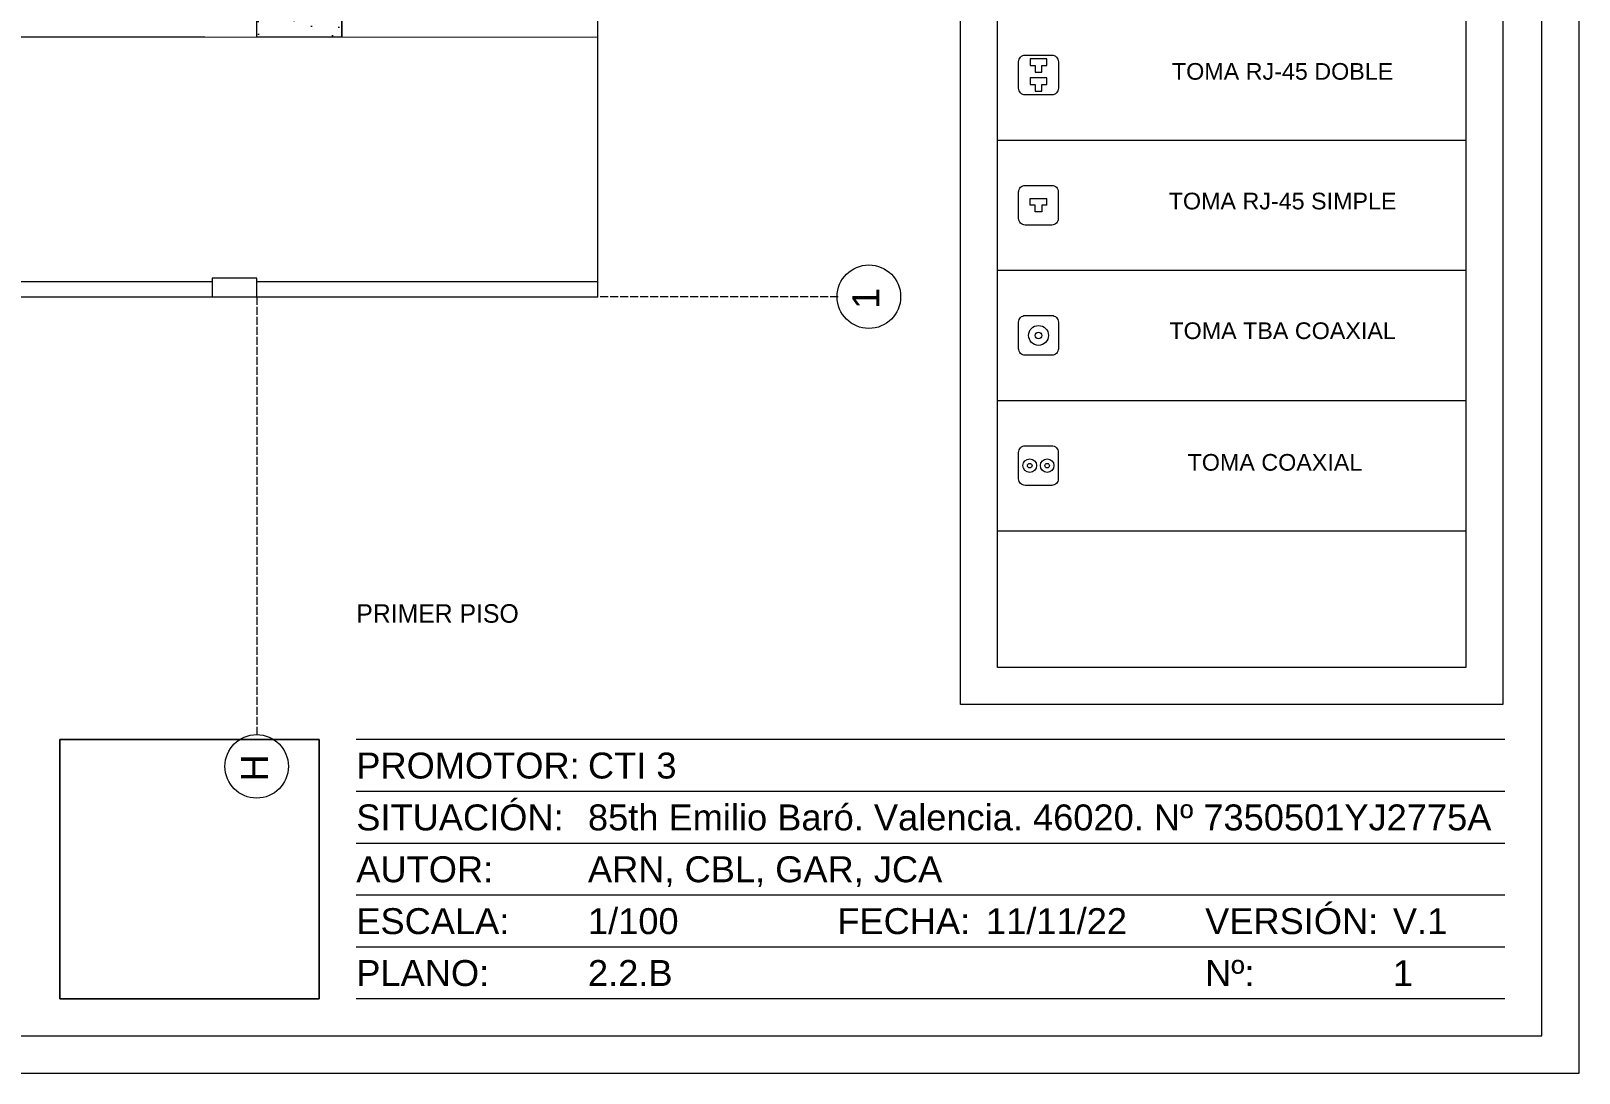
# Model space of a CAD drawing. Header units: metres. Extents: x -2 to 3328848, y -2 to 2725060.
# Drawn here: x 1663114.5 to 1663323.4, y 1362275.2 to 1362415.8 of the extents above; entities that cross this region are included whole.
import ezdxf
from ezdxf.enums import TextEntityAlignment as Align

# ---------------------------------------------------------------- set-up
doc = ezdxf.new("R2018")
doc.units = ezdxf.units.M
doc.linetypes.add('ACAD_ISO02W100', pattern=[15, 12, -3])
doc.linetypes.add('DOT', pattern=[0.25, 0, -0.25])
doc.layers.get('0').update_dxf_attribs({"color": 253, "lineweight": 0})
doc.layers.add('CAJETIN', color=7, linetype='Continuous', lineweight=0, true_color=0x000000)
for name, color, linetype, lineweight in [('ICT_TOMAS', 1, 'Continuous', 0), ('L.COLUMNA', 253, 'Continuous', 0), ('letra', 253, 'DOT', 0), ('NOFIJO', 253, 'Continuous', 0)]:
    doc.layers.add(name, color=color, linetype=linetype, lineweight=lineweight)
doc.styles.add('COTA', font='arial.ttf', dxfattribs={"height": 1})
doc.styles.get("Standard").update_dxf_attribs({"font": 'arial.ttf'})
picture_1 = doc.add_image_def('image1.png', size_in_pixel=(477, 477))

# ---------------------------------------------------------------- blocks, each defined once
blk = doc.blocks.new('*U96')
for p, q in [((-10, 45), (-165, 45)), ((-10, 38), (-165, 38)), ((-10, 31), (-165, 31)), ((-10, 24), (-165, 24)), ((-10, 17), (-165, 17)), ((-10, 10), (-165, 10))]:
    blk.add_line(p, q)
for points in [[(-594, 0), (0, 0), (0, 420), (-594, 420)], [(-589, 5), (-5, 5), (-5, 415), (-589, 415)], [(-170, 45), (-205, 45), (-205, 10), (-170, 10)]]:
    blk.add_lwpolyline(points, close=True)
for s, p in [('PROMOTOR:', (-165, 41.5)), ('SITUACIÓN:', (-165, 34.5)), ('AUTOR:', (-165, 27.5)), ('VERSIÓN:', (-50.46, 20.5)), ('ESCALA:', (-165, 20.5)), ('FECHA:', (-100.09, 20.5)), ('PLANO:', (-165, 13.5)), ('Nº:', (-50.46, 13.5))]:
    blk.add_text(s, height=3.5).set_placement(p, align=Align.MIDDLE_LEFT)
at = {"lineweight": 30, "flags": 104}
blk.add_attdef('NOMBRE_PROYECTO', text='', height=5, dxfattribs=at).set_placement((-165, 63.27), align=Align.TOP_LEFT)
for tag, p in [('PROMOTOR', (-133.74, 41.5)), ('SITUACION', (-133.74, 34.5)), ('AUTOR', (-133.74, 27.5)), ('1/X', (-133.74, 20.5)), ('XX/XX/XXXX', (-80.02, 20.5)), ('V.X', (-25.12, 20.5)), ('NOMBRE_PLANO', (-133.74, 13.5)), ('X', (-25.12, 13.48))]:
    blk.add_attdef(tag, text='', height=3.5).set_placement(p, align=Align.MIDDLE_LEFT)
blk = doc.blocks.new('Toma TLCA')
blk.add_lwpolyline([(-0.1, 0.15), (0.1, 0.15, -0.414214), (0.15, 0.1), (0.15, -0.1, -0.414214), (0.1, -0.15), (-0.1, -0.15, -0.414214), (-0.15, -0.1), (-0.15, 0.1, -0.414214)], format="xyb", close=True)
for radius in [0.075, 0.025]:
    blk.add_circle((0, 0), radius)
blk = doc.blocks.new('Toma TFN')
for p, q in [((-0.0625, 0.05), (-0.05, 0.05)), ((-0.0625, 0), (-0.0625, 0.05)), ((-0.05, 0), (-0.0625, 0)), ((-0.05, 0.05), (0.05, 0.05)), ((-0.025, 0), (-0.05, 0)), ((-0.025, -0.05), (-0.025, 0)), ((0.025, 0), (0.025, -0.05)), ((0.05, 0), (0.025, 0)), ((0.05, 0.05), (0.0625, 0.05)), ((0.0625, 0), (0.05, 0)), ((0.05, 0), (0.05, 0)), ((0.0625, 0), (0.0625, 0.05)), ((0.025, -0.05), (-0.025, -0.05))]:
    blk.add_line(p, q)
blk.add_lwpolyline([(-0.1, 0.15), (0.1, 0.15, -0.4142136), (0.15, 0.1), (0.15, -0.1, -0.4142136), (0.1, -0.15), (-0.1, -0.15, -0.4142136), (-0.15, -0.1), (-0.15, 0.1, -0.4142136)], format="xyb", close=True)
blk = doc.blocks.new('Toma INTERNET')
blk.add_lwpolyline([(-0.1, 0.15), (0.1, 0.15, -0.414214), (0.15, 0.1), (0.15, -0.1, -0.414214), (0.1, -0.15), (-0.1, -0.15, -0.414214), (-0.15, -0.1), (-0.15, 0.1, -0.414214)], format="xyb", close=True)
for points in [[(0.05, 0.121), (-0.05, 0.121), (-0.063, 0.121), (-0.063, 0.071), (-0.05, 0.071), (-0.025, 0.071), (-0.025, 0.021), (0.025, 0.021), (0.025, 0.071), (0.05, 0.071), (0.05, 0.071), (0.062, 0.071), (0.062, 0.121)], [(0.05, -0.021), (-0.05, -0.021), (-0.063, -0.021), (-0.063, -0.071), (-0.05, -0.071), (-0.025, -0.071), (-0.025, -0.121), (0.025, -0.121), (0.025, -0.071), (0.05, -0.071), (0.05, -0.071), (0.062, -0.071), (0.062, -0.021)]]:
    blk.add_lwpolyline(points, close=True)
blk = doc.blocks.new('TOMA TV')
blk.add_lwpolyline([(-0.1, 0.15), (0.1, 0.15, -0.414214), (0.15, 0.1), (0.15, -0.1, -0.414214), (0.1, -0.15), (-0.1, -0.15, -0.414214), (-0.15, -0.1), (-0.15, 0.1, -0.414214)], format="xyb", close=True)
for centre, radius in [((-0.066, 0), 0.0515), ((-0.066, 0), 0.0172), ((0.066, 0), 0.0515), ((0.066, 0), 0.0172)]:
    blk.add_circle(centre, radius)

msp = doc.modelspace()

# ---------------------------------------------------------------- hatches: boundary and pattern name
at = {"ltscale": 0.02, "true_color": 0x136734}
h = msp.add_hatch(dxfattribs=at)
h.set_pattern_fill('AR-CONC', color=116, scale=0.04, angle=90)
h.set_pattern_definition([(140, (1689534.059, 1346165.974), (0.6375634, 7.2873868), [0.762, -8.382]), (85, (1689534.059, 1346165.974), (-7.6422738, -1.4097369), [0.6096, -6.7056234]), (190.451445, (1689534.112, 1346166.581), (-7.00471, 5.8776499), [0.6476004, -7.1236098]), (136.1842, (1689532.027, 1346165.974), (1.681693, 10.8431616), [1.143, -12.573]), (186.635558, (1689532.167, 1346166.877), (-9.897045, 9.4961654), [0.971401, -10.6854243]), (81.18415, (1689532.027, 1346165.974), (-9.897045, 9.4961654), [0.9143987, -10.0583893]), (111, (1689532.535, 1346166.99), (4.0906079, 6.0645757), [0.762, -8.382]), (56, (1689532.535, 1346166.99), (-7.3675186, 2.4720811), [0.6096, -6.7056]), (161.451445, (1689532.876, 1346167.495), (-3.2769108, 8.5366568), [0.6476004, -7.1235975]), (127.5, (1689534.0588, 1346165.9738), (-3.38220155, 0.12354413), [0, -6.62432, 0, -6.8072, 0, -6.731]), (97.5, (1689534.0588, 1346165.9738), (-4.007223, 2.6727865), [0, -3.88112, 0, -6.47192, 0, -2.5654]), (57.5, (1689534.0588, 1346163.708), (0.22914976, 5.4236238), [0, -2.54, 0, -7.9248, 0, -10.5156]), (47.5, (1689534.059, 1346162.692), (-1.01705964, 5.92516726), [0, -3.302, 0, -5.26288, 0, -7.4676])])
h.paths.add_polyline_path([(1663145.002, 1362414.942), (1663156.512, 1362414.942), (1663156.512, 1362524.932), (1663145.002, 1362524.935)])

# ---------------------------------------------------------------- linework, layer by layer
at = {"ltscale": 0.02}
for p, q in [((1663191.022, 1362379.935), (1663191.022, 1362599.935)), ((1663156.512, 1362414.942), (1663156.512, 1362449.942)), ((1663137.99, 1362414.943), (1662943.022, 1362414.965)), ((1663191.022, 1362414.938), (1663137.99, 1362414.943)), ((1663139.002, 1362381.935), (1663099.022, 1362381.935)), ((1663191.022, 1362381.935), (1663145.002, 1362381.935))]:
    msp.add_line(p, q, dxfattribs=at)
msp.add_lwpolyline([(1663191.022, 1362379.935), (1663191.022, 1362599.935), (1662791.022, 1362599.935), (1662791.022, 1362379.935)], close=True)
msp.add_lwpolyline([(1663145.002, 1362414.942), (1663145.002, 1362524.935), (1663156.512, 1362524.932), (1663156.512, 1362414.942)], close=True, dxfattribs=at)
at = {"ltscale": 0.2}
for centre in [(1663227.618, 1362379.935), (1663145.002, 1362316.545)]:
    msp.add_circle(centre, 4.285, dxfattribs=at)
at = {"layer": 'CAJETIN'}
for p, q in [((1663244.981, 1362401.066), (1663308.151, 1362401.066)), ((1663244.981, 1362383.494), (1663308.151, 1362383.494)), ((1663244.981, 1362365.922), (1663308.151, 1362365.922)), ((1663244.981, 1362348.35), (1663308.151, 1362348.35))]:
    msp.add_line(p, q, dxfattribs=at)
at = {"layer": 'CAJETIN', "linetype": 'Continuous'}
for points in [[(1662729.448, 1362275.155), (1663323.448, 1362275.155), (1663323.448, 1362695.155), (1662729.448, 1362695.155)], [(1662734.448, 1362280.155), (1663318.448, 1362280.155), (1663318.448, 1362690.155), (1662734.448, 1362690.155)]]:
    msp.add_lwpolyline(points, close=True, dxfattribs=at)
at = {"layer": 'CAJETIN'}
for points in [[(1663239.981, 1362511.498), (1663313.151, 1362511.498), (1663313.151, 1362324.886), (1663239.981, 1362324.886)], [(1663244.981, 1362506.498), (1663308.151, 1362506.498), (1663308.151, 1362329.886), (1663244.981, 1362329.886)]]:
    msp.add_lwpolyline(points, close=True, dxfattribs=at)
at = {"layer": 'L.COLUMNA', "linetype": 'ACAD_ISO02W100', "ltscale": 0.09}
for p, q in [((1663145.002, 1362379.935), (1663145.002, 1362320.83)), ((1663223.491, 1362379.935), (1663191.022, 1362379.935))]:
    msp.add_line(p, q, dxfattribs=at)
at = {"layer": 'NOFIJO', "ltscale": 0.02}
msp.add_lwpolyline([(1663145.002, 1362379.935), (1663145.002, 1362382.435), (1663139.002, 1362382.435), (1663139.002, 1362379.935)], close=True, dxfattribs=at)

# ---------------------------------------------------------------- block references
at = {"layer": 'CAJETIN'}
ref = msp.add_blockref('*U96', (1663323.448, 1362275.155), dxfattribs=at)
lines = msp.add_mtext('PRIMER PISO', dxfattribs={"layer": '0', "insert": (1663158.448, 1362338.43), "char_height": 2.5, "attachment_point": 1})
ref.add_attrib('NOMBRE_PROYECTO', '', (1663158.448, 1362338.43), dxfattribs={"flags": 104}).embed_mtext(lines)
ref.add_attrib('PROMOTOR', 'CTI 3', dxfattribs={"layer": '0', "height": 3.5}).set_placement((1663189.708, 1362316.655), align=Align.MIDDLE_LEFT)
ref.add_attrib('SITUACION', '85th Emilio Baró. Valencia. 46020. Nº 7350501YJ2775A', dxfattribs={"layer": '0', "height": 3.5}).set_placement((1663189.708, 1362309.655), align=Align.MIDDLE_LEFT)
ref.add_attrib('AUTOR', 'ARN, CBL, GAR, JCA', dxfattribs={"layer": '0', "height": 3.5}).set_placement((1663189.708, 1362302.655), align=Align.MIDDLE_LEFT)
ref.add_attrib('1/X', '1/100', dxfattribs={"layer": '0', "height": 3.5}).set_placement((1663189.708, 1362295.655), align=Align.MIDDLE_LEFT)
ref.add_attrib('NOMBRE_PLANO', '2.2.B', dxfattribs={"layer": '0', "height": 3.5}).set_placement((1663189.708, 1362288.655), align=Align.MIDDLE_LEFT)
ref.add_attrib('XX/XX/XXXX', '11/11/22', dxfattribs={"layer": '0', "height": 3.5}).set_placement((1663243.423, 1362295.655), align=Align.MIDDLE_LEFT)
ref.add_attrib('V.X', 'V.1', dxfattribs={"layer": '0', "height": 3.5}).set_placement((1663298.329, 1362295.655), align=Align.MIDDLE_LEFT)
ref.add_attrib('X', '1', dxfattribs={"layer": '0', "height": 3.5}).set_placement((1663298.329, 1362288.632), align=Align.MIDDLE_LEFT)
at = {"layer": 'ICT_TOMAS'}
for name, p, xscale, yscale, zscale in [('Toma INTERNET', (1663250.506, 1362409.852), 17.88188335951641, 17.88188335951641, 17.88188335951641), ('Toma TFN', (1663250.502, 1362392.28), 17.85663777392733, 17.85663777392733, 17.85663777392733), ('Toma TLCA', (1663250.507, 1362374.708), 17.89383141784819, 17.89383141784819, 17.89383141784819), ('TOMA TV', (1663250.5, 1362357.136), 17.84178858404148, 17.84178858404148, 17.84178858404148)]:
    msp.add_blockref(name, p, dxfattribs=dict(at, xscale=xscale, yscale=yscale, zscale=zscale))

# ---------------------------------------------------------------- texts
at = {"layer": 'CAJETIN', "ltscale": 0.015, "char_height": 2.25, "attachment_point": 1, "style": 'COTA'}
for s, insert in [('\\pxqc;TOMA RJ-45 DOBLE', (1663257.809, 1362411.467)), ('\\pxqc;TOMA RJ-45 SIMPLE', (1663257.809, 1362393.967)), ('\\pxqc;TOMA TBA COAXIAL', (1663257.809, 1362376.467)), ('TOMA COAXIAL', (1663270.626, 1362358.702))]:
    msp.add_mtext_dynamic_manual_height_columns(s, width=51.2738, gutter_width=4, heights=[7.577], dxfattribs=dict(at, insert=insert))
at = {"layer": 'letra', "linetype": 'ACAD_ISO02W100', "ltscale": 0.009}
for s, p in [('1', (1663229.033, 1362378.296)), ('H', (1663146.511, 1362314.506))]:
    msp.add_text(s, height=3.64, rotation=90, dxfattribs=at).set_placement(p)

# ---------------------------------------------------------------- pictures from other files: only their frames are drawn
image = msp.add_image(picture_1, insert=(1663118.448, 1362285.155), size_in_units=(35, 35))
image.dxf.flags = 7

doc.saveas('drawing.dxf')
